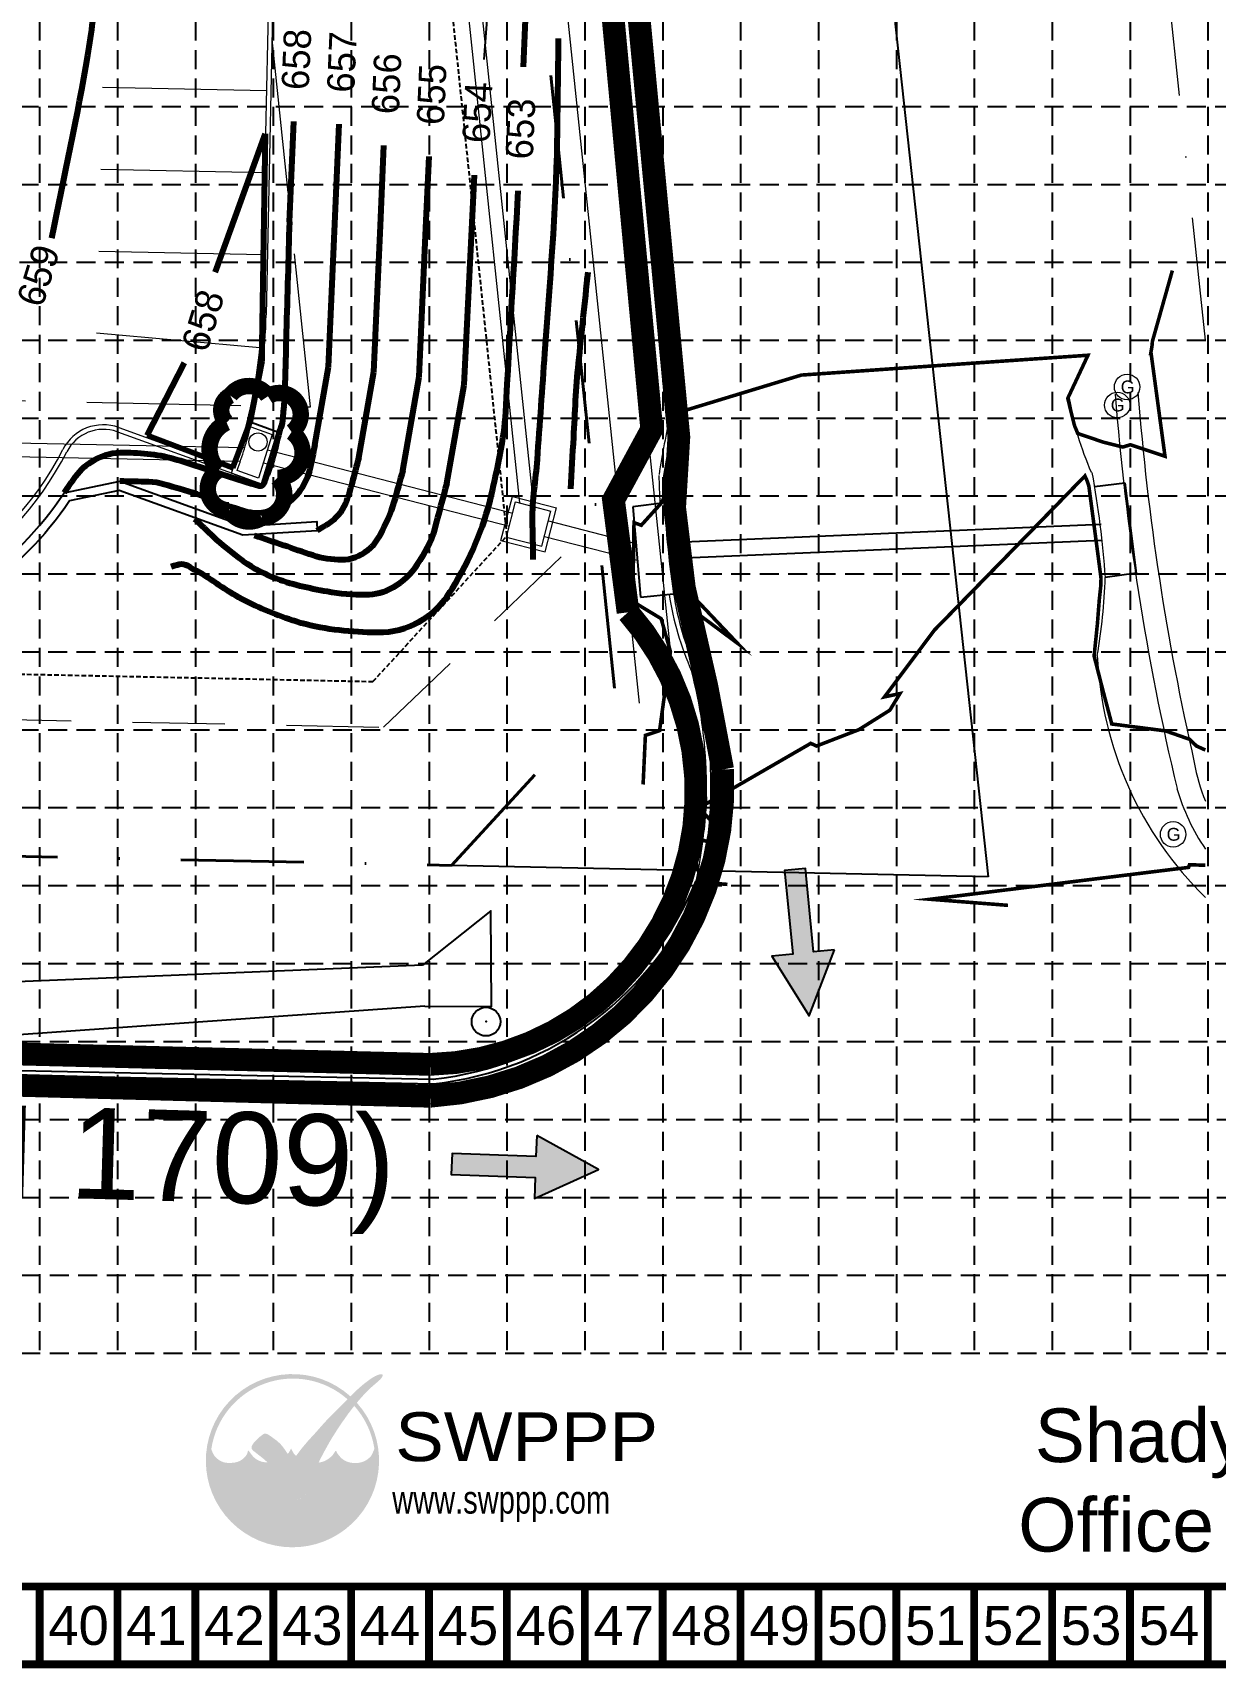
# Model space of a CAD drawing. Header units: inches. Extents: x 74800 to 81377, y 79369 to 83483.
# Drawn here: x 78900 to 80458, y 79369 to 81523 of the extents above; entities that cross this region are included whole.
import ezdxf
from ezdxf.enums import TextEntityAlignment as Align

# ---------------------------------------------------------------- set-up
doc = ezdxf.new("R2010")
doc.units = ezdxf.units.IN
doc.header["$MEASUREMENT"] = 0
for name, pattern in [('DASHED', [9, 6, -3]), ('DGN_STYLE_2', [202.669512, 121.601707, -81.067805]), ('DGN_STYLE_3', [283.737317, 202.669512, -81.067805]), ('DGN_STYLE_4', [324.473889, 162.13561, -81.067805, 0.20267, -81.067805]), ('HIDDEN', [0.375, 0.25, -0.125]), ('HIDDENX2', [9, 6, -3])]:
    doc.linetypes.add(name, pattern=pattern)
for name, color, linetype in [('021-043_BASETOPO_-_BLDGLIN', 3, 'Continuous'), ('021-043_BASETOPO_-_ESMT', 1, 'Continuous'), ('1 PROPOSED CONTOURS', 35, 'Continuous'), ('3', 1, 'Continuous'), ('8-LINES', 3, 'Continuous'), ('BASE', 7, 'Continuous'), ('CONTOURS', 4, 'Continuous'), ('GRID', 254, 'HIDDEN'), ('INLETS', 7, 'Continuous'), ('LEGEND', 7, 'Continuous'), ('LIMITS', 1, 'Continuous'), ('LOGO', 7, 'Continuous'), ('new', 250, 'Continuous'), ('PIPES', 7, 'Continuous'), ('PROP', 3, 'Continuous'), ('SILT FENCE', 200, 'Continuous'), ('SITE', 7, 'Continuous'), ('STORM', 7, 'Continuous'), ('Y', 4, 'Continuous')]:
    doc.layers.add(name, color=color, linetype=linetype)
doc.styles.add('LOGO1', font='ROCKEB.TTF', dxfattribs={"height": 25})
doc.styles.add('ROMANC', font='ARIAL.TTF', dxfattribs={"height": 2.4})
doc.styles.add('ROMANS', font='romans.shx')
doc.styles.get("Standard").update_dxf_attribs({"font": 'ARIAL.TTF'})

# ---------------------------------------------------------------- blocks, each defined once
blk = doc.blocks.new('SSMH')
at = {"color": 0, "linetype": 'ByBlock'}
blk.add_circle((0, 0), 0.07, dxfattribs=at)
blk.add_point((0, 0), dxfattribs=at)
blk = doc.blocks.new('ARROW')
blk.add_lwpolyline([(-67.01, -25.36), (-59.33, -25.42), (-59.57, -56.14), (-51.89, -56.2), (-51.65, -25.48), (-43.97, -25.54), (-55.3, -2.41), (-67.01, -25.36)], close=True)
at = {"color": 254}
for points in [[(-43.97, -25.54), (-67.01, -25.36), (-55.3, -2.41), (-67.01, -25.36)], [(-59.57, -56.14), (-51.89, -56.2), (-59.33, -25.42), (-51.65, -25.48)]]:
    blk.add_solid(points, dxfattribs=at)

msp = doc.modelspace()

# ---------------------------------------------------------------- hatches: boundary and pattern name
at = {"layer": 'LOGO'}
h = msp.add_hatch(color=170, dxfattribs=at)
h.paths.add_polyline_path([(79235.1, 79594.7), (79233.8, 79596), (79232.8, 79597.1), (79232, 79598.2), (79231.2, 79599.5), (79230.2, 79601.1), (79229.5, 79602.6), (79228.9, 79603.7), (79228.4, 79604.8), (79227.9, 79606), (79227.3, 79607.2), (79226.6, 79608.9), (79225.8, 79611), (79225.2, 79612.6), (79224.8, 79613.6), (79224.4, 79614.5), (79224.1, 79615.5), (79223.7, 79616.5), (79223.3, 79617.6), (79222.9, 79618.6), (79222.4, 79619.7), (79221.9, 79620.8), (79221.4, 79622), (79220.9, 79623.1), (79220.3, 79624.3), (79219.7, 79625.5), (79219.1, 79626.6), (79218.5, 79627.8), (79217.8, 79628.9), (79217.1, 79630.1), (79216.4, 79631.2), (79215.7, 79632.3), (79215, 79633.3), (79214.3, 79634.4), (79213.5, 79635.3), (79212.8, 79636.2), (79212.1, 79637.1), (79211.4, 79637.9), (79210.7, 79638.7), (79210, 79639.5), (79209.4, 79640.2), (79207.5, 79640.1), (79205.3, 79640.4), (79203.5, 79640.7), (79202.3, 79641), (79201, 79641.3), (79199.8, 79641.8), (79198.1, 79642.5), (79195.9, 79643.6), (79193.8, 79644.9), (79192, 79646.4), (79190.4, 79647.9), (79189.1, 79649.5), (79187.9, 79651), (79186.9, 79652.3), (79186.2, 79653.4), (79185.8, 79653.9), (79185.4, 79654.4), (79185.1, 79654.8), (79184.9, 79655.1), (79184.6, 79655.4), (79184.4, 79655.5), (79184.2, 79655.6), (79184.1, 79655.6), (79184, 79655.5), (79183.9, 79655.3), (79183.7, 79655.1), (79183.6, 79654.8), (79183.5, 79654.5), (79183.3, 79653.6), (79182.8, 79652.2), (79182.2, 79650.9), (79181.6, 79649.8), (79180.8, 79648.6), (79179.9, 79647.4), (79178.8, 79646.3), (79177.6, 79645.2), (79176.2, 79644.1), (79174.8, 79643.2), (79173.3, 79642.3), (79171.7, 79641.5), (79170, 79640.9), (79168.3, 79640.4), (79166.4, 79640), (79164.3, 79639.7), (79162.1, 79639.5), (79159.8, 79639.4), (79157.5, 79639.5), (79155.4, 79639.6), (79153.4, 79639.9), (79151.5, 79640.4), (79149.7, 79641.1), (79147.9, 79641.9), (79146.1, 79642.9), (79144.3, 79644.2), (79142.6, 79645.6), (79141.3, 79646.8), (79140.5, 79647.7), (79139.7, 79648.6), (79139, 79649.7), (79138.2, 79650.9), (79137.5, 79652.3), (79136.8, 79653.8), (79136.1, 79655.6), (79135.4, 79657.7, -0.595729), (79314.8, 79723.3), (79316.2, 79724.8), (79317.3, 79726), (79318.6, 79727.2, 37.93689), (79327.1, 79718.7), (79326.6, 79718.2), (79325.6, 79717), (79324.6, 79715.7), (79323.7, 79714.5, -0.146449), (79350.2, 79658.2), (79349.8, 79657.1), (79349.4, 79656), (79349, 79655.1), (79348.6, 79654.2), (79348.1, 79652.8), (79347.5, 79651.4), (79346.8, 79650.2), (79346.1, 79649), (79345.2, 79647.9), (79344.3, 79646.9), (79343.2, 79645.9), (79342.1, 79645), (79341, 79644.1), (79339.7, 79643.2), (79338.4, 79642.5), (79337.1, 79641.8), (79335.7, 79641.2), (79334.2, 79640.7), (79332.7, 79640.3), (79331.2, 79639.9), (79329.6, 79639.6), (79328, 79639.4), (79326.3, 79639.3), (79324.7, 79639.3), (79323, 79639.3), (79321.3, 79639.5), (79319.5, 79639.7), (79317.6, 79640.1), (79315.7, 79640.6), (79314, 79641.2), (79312.3, 79641.9), (79310.6, 79642.8), (79309.1, 79643.9), (79307.6, 79645), (79306.1, 79646.4), (79304.8, 79647.8), (79303.5, 79649.3), (79302.4, 79650.7), (79301.5, 79652), (79301, 79653.1), (79300.6, 79653.6), (79300.4, 79654.1), (79300.1, 79654.5), (79299.9, 79654.9), (79299.7, 79655.1), (79299.5, 79655.2), (79299.3, 79655.3), (79299.1, 79655.2), (79298.9, 79655.1), (79298.7, 79654.9), (79298.5, 79654.7), (79298.3, 79654.4), (79298.1, 79654), (79297.9, 79653.7), (79297.4, 79652.8), (79296.6, 79651.6), (79295.6, 79650.2), (79294.5, 79649), (79293.5, 79648), (79292.5, 79647), (79291.3, 79646.1), (79290, 79645.1), (79288.6, 79644.2), (79287, 79643.2), (79285.3, 79642.3), (79283.3, 79641.4), (79281.5, 79640.9), (79280.1, 79640.5), (79278.5, 79640.1), (79276.8, 79639.9), (79276.4, 79638.9), (79276, 79637.8), (79275.5, 79636.5), (79274.9, 79635.1), (79274.3, 79633.5), (79273.7, 79631.9), (79273, 79630.1), (79272.3, 79628.3), (79271.6, 79626.4), (79270.9, 79624.5), (79270.2, 79622.6), (79269.5, 79620.6), (79268.8, 79618.7), (79268.1, 79616.9), (79267.4, 79615.1), (79266.8, 79613.4), (79266.2, 79611.7), (79265.7, 79610.2), (79265.1, 79608.8), (79264.7, 79607.5), (79264.2, 79606.4), (79263.6, 79604.7), (79262.8, 79602.9), (79262, 79601.3), (79261, 79599.8), (79260.1, 79598.5), (79259.1, 79597.3), (79258, 79596.2), (79256.9, 79595.2), (79255.9, 79594.3), (79254.8, 79593.5), (79253.6, 79592.7), (79252.4, 79592.1), (79251.2, 79591.6), (79249.7, 79591), (79248, 79590.5), (79246.4, 79590.3), (79244.9, 79590.3), (79243.5, 79590.5), (79242.1, 79590.9), (79240.5, 79591.5), (79239, 79592), (79237.6, 79592.7), (79236.3, 79593.6)])
h.paths.add_polyline_path([(79243.9, 79652.1), (79241.8, 79655.9), (79240.5, 79658.6), (79239.7, 79656.7), (79237.6, 79653.2), (79235.9, 79651.3), (79236.1, 79651), (79236.5, 79650.4), (79236.8, 79649.9), (79237.1, 79649.5), (79237.3, 79649), (79237.6, 79648.7), (79237.9, 79648.3), (79238.1, 79648), (79238.3, 79647.8), (79238.6, 79647.6), (79238.8, 79647.4), (79239, 79647.2), (79239.3, 79647.1), (79239.5, 79646.9), (79239.7, 79646.8), (79240, 79646.7), (79240.2, 79646.6), (79240.4, 79646.5), (79240.7, 79646.4), (79240.9, 79646.4), (79241.2, 79646.3), (79241.4, 79646.3), (79241.7, 79646.2), (79241.9, 79646.2), (79242.1, 79646.2), (79242.4, 79646.2), (79242.6, 79646.2), (79242.8, 79646.2), (79243.1, 79646.2), (79243.3, 79646.2), (79243.5, 79646.3), (79243.7, 79646.3), (79243.9, 79646.4), (79244.1, 79646.5), (79244.3, 79646.6), (79244.5, 79646.7), (79244.7, 79646.8), (79244.9, 79646.9), (79245.1, 79647), (79245.4, 79647.2), (79245.6, 79647.3), (79245.8, 79647.5), (79246, 79647.7), (79246.3, 79647.9), (79246.5, 79648.1), (79246.7, 79648.3), (79246.9, 79648.6), (79247.1, 79648.8), (79245.5, 79650.1)], flags=17)
msp.add_hatch(color=240, dxfattribs=at).paths.add_polyline_path([(79338.3, 79745), (79340.6, 79746.7), (79342.6, 79748.2), (79344.2, 79749.4), (79345.6, 79750.4), (79346.8, 79751.2), (79347.8, 79751.8), (79348.6, 79752.3), (79349.4, 79752.7), (79350, 79753.1), (79350.6, 79753.4), (79351.1, 79753.7), (79351.6, 79753.9), (79352, 79754.1), (79352.5, 79754.3), (79352.9, 79754.5), (79353.2, 79754.6), (79353.6, 79754.8), (79354, 79754.9), (79354.4, 79755.1), (79354.7, 79755.2), (79355.1, 79755.4), (79355.4, 79755.5), (79355.8, 79755.6), (79356.1, 79755.7), (79356.4, 79755.8), (79356.7, 79755.9), (79356.9, 79756), (79357.2, 79756), (79357.4, 79756.1), (79357.7, 79756.2), (79357.9, 79756.2), (79358.1, 79756.2), (79358.3, 79756.2), (79358.5, 79756.3), (79358.7, 79756.3), (79358.9, 79756.3), (79359.1, 79756.3), (79359.3, 79756.3), (79359.5, 79756.3), (79359.6, 79756.2), (79359.8, 79756.2), (79359.9, 79756.2), (79360.1, 79756.2), (79360.2, 79756.1), (79360.3, 79756.1), (79360.4, 79756), (79360.5, 79756), (79360.6, 79755.9), (79360.7, 79755.8), (79360.8, 79755.8), (79360.8, 79755.7), (79360.9, 79755.6), (79360.9, 79755.5), (79361, 79755.4), (79361, 79755.3), (79361, 79755.2), (79361, 79755), (79361.1, 79754.9), (79361.1, 79754.7), (79361.1, 79754.6), (79361.1, 79754.4), (79361, 79754.3), (79361, 79754.1), (79361, 79753.9), (79360.9, 79753.8), (79360.9, 79753.6), (79360.8, 79753.4), (79360.7, 79753.3), (79360.6, 79753.1), (79360.5, 79752.9), (79360.4, 79752.7), (79360.2, 79752.4), (79360.1, 79752.2), (79359.9, 79751.9), (79359.7, 79751.7), (79359.5, 79751.4), (79359.3, 79751.1), (79359, 79750.7), (79358.8, 79750.4), (79358.5, 79750.1), (79358.2, 79749.7), (79357.8, 79749.3), (79357.4, 79748.9), (79357, 79748.5), (79356.4, 79748), (79355.8, 79747.5), (79355.1, 79746.8), (79354.3, 79746.1), (79353.4, 79745.3), (79352.3, 79744.4), (79351.2, 79743.5), (79350.1, 79742.5), (79348.9, 79741.4), (79347.6, 79740.3), (79346.4, 79739.3), (79345.3, 79738.2), (79344.1, 79737.2), (79343, 79736.1), (79341.9, 79735.1), (79340.9, 79734.1), (79339.9, 79733), (79338.9, 79732), (79337.9, 79730.9), (79336.8, 79729.9), (79335.8, 79728.7), (79334.8, 79727.6), (79333.7, 79726.5), (79332.7, 79725.3), (79331.7, 79724.1), (79330.6, 79722.9), (79329.6, 79721.7), (79328.6, 79720.5), (79327.6, 79719.3), (79326.6, 79718.2), (79325.6, 79717), (79324.6, 79715.7), (79323.6, 79714.5), (79322.6, 79713.2), (79321.5, 79711.8), (79320.4, 79710.3), (79319.2, 79708.8), (79318, 79707.2), (79316.8, 79705.5), (79315.5, 79703.9), (79314.3, 79702.1), (79313, 79700.4), (79311.8, 79698.7), (79310.6, 79696.9), (79309.4, 79695.3), (79308.2, 79693.6), (79307.1, 79691.9), (79305.9, 79690.3), (79304.8, 79688.6), (79303.7, 79686.9), (79302.5, 79685.2), (79301.4, 79683.4), (79300.2, 79681.7), (79299.1, 79679.8), (79297.9, 79678), (79296.8, 79676.1), (79295.6, 79674.3), (79294.5, 79672.5), (79293.4, 79670.7), (79292.4, 79669), (79291.4, 79667.4), (79290.5, 79665.8), (79289.6, 79664.2), (79288.8, 79662.7), (79288, 79661.2), (79287.1, 79659.7), (79286.3, 79658.2), (79285.5, 79656.7), (79284.6, 79655.2), (79283.8, 79653.6), (79283, 79652), (79282.1, 79650.5), (79281.4, 79649), (79280.6, 79647.6), (79279.9, 79646.4), (79279.3, 79645.2), (79278.8, 79644.2), (79278.4, 79643.3), (79277.9, 79642.4), (79277.6, 79641.6), (79277.2, 79640.7), (79276.8, 79639.9), (79276.4, 79638.9), (79276, 79637.8), (79275.5, 79636.5), (79274.9, 79635.1), (79274.3, 79633.5), (79273.7, 79631.9), (79273, 79630.1), (79272.3, 79628.3), (79271.6, 79626.4), (79270.9, 79624.5), (79270.2, 79622.6), (79269.5, 79620.6), (79268.8, 79618.7), (79268.1, 79616.9), (79267.4, 79615.1), (79266.8, 79613.4), (79266.2, 79611.7), (79265.7, 79610.2), (79265.1, 79608.8), (79264.7, 79607.5), (79264.2, 79606.4), (79263.8, 79605.3), (79263.4, 79604.3), (79263, 79603.4), (79262.6, 79602.5), (79262.2, 79601.7), (79261.7, 79600.9), (79261.3, 79600.2), (79260.8, 79599.5), (79260.3, 79598.8), (79259.8, 79598.2), (79259.3, 79597.6), (79258.8, 79597), (79258.3, 79596.5), (79257.7, 79596), (79257.2, 79595.5), (79256.7, 79595), (79256.1, 79594.5), (79255.6, 79594.1), (79255, 79593.7), (79254.5, 79593.3), (79253.9, 79592.9), (79253.3, 79592.6), (79252.7, 79592.3), (79252.1, 79592), (79251.5, 79591.7), (79250.9, 79591.5), (79250.3, 79591.2), (79249.7, 79591), (79249.1, 79590.9), (79248.6, 79590.7), (79248, 79590.6), (79247.5, 79590.5), (79247, 79590.4), (79246.4, 79590.3), (79245.9, 79590.3), (79245.4, 79590.3), (79244.9, 79590.3), (79244.4, 79590.4), (79244, 79590.4), (79243.5, 79590.5), (79243, 79590.7), (79242.5, 79590.8), (79242, 79590.9), (79241.5, 79591.1), (79241.1, 79591.3), (79240.6, 79591.4), (79240.1, 79591.6), (79239.6, 79591.8), (79239.1, 79592), (79238.6, 79592.2), (79238.1, 79592.5), (79237.7, 79592.7), (79237.2, 79593), (79236.7, 79593.3), (79236.3, 79593.6), (79235.9, 79594), (79235.4, 79594.3), (79235, 79594.7), (79234.6, 79595.1), (79234.2, 79595.5), (79233.8, 79596), (79233.4, 79596.4), (79233.1, 79596.9), (79232.7, 79597.3), (79232.3, 79597.9), (79231.8, 79598.5), (79231.4, 79599.1), (79231, 79599.9), (79230.5, 79600.7), (79230, 79601.6), (79229.5, 79602.6), (79228.9, 79603.7), (79228.4, 79604.8), (79227.9, 79606), (79227.3, 79607.2), (79226.8, 79608.3), (79226.4, 79609.4), (79225.9, 79610.5), (79225.5, 79611.6), (79225.2, 79612.6), (79224.8, 79613.6), (79224.4, 79614.5), (79224.1, 79615.5), (79223.7, 79616.5), (79223.3, 79617.6), (79222.9, 79618.6), (79222.4, 79619.7), (79221.9, 79620.8), (79221.4, 79622), (79220.9, 79623.1), (79220.3, 79624.3), (79219.7, 79625.5), (79219.1, 79626.6), (79218.5, 79627.8), (79217.8, 79628.9), (79217.1, 79630.1), (79216.4, 79631.2), (79215.7, 79632.3), (79215, 79633.3), (79214.3, 79634.4), (79213.5, 79635.3), (79212.8, 79636.2), (79212.1, 79637.1), (79211.4, 79637.9), (79210.7, 79638.7), (79210, 79639.5), (79209.3, 79640.3), (79208.5, 79641), (79207.7, 79641.8), (79206.8, 79642.5), (79206, 79643.3), (79205.1, 79644.1), (79204.1, 79644.9), (79203.2, 79645.6), (79202.2, 79646.4), (79201.2, 79647.2), (79200.3, 79648), (79199.3, 79648.7), (79198.4, 79649.5), (79197.4, 79650.2), (79196.5, 79650.9), (79195.7, 79651.6), (79194.9, 79652.2), (79194.1, 79652.8), (79193.4, 79653.4), (79192.8, 79653.8), (79192.2, 79654.3), (79191.7, 79654.7), (79191.3, 79655), (79190.9, 79655.3), (79190.6, 79655.6), (79190.3, 79655.9), (79190, 79656.2), (79189.7, 79656.5), (79189.5, 79656.7), (79189.3, 79657), (79189.1, 79657.3), (79189, 79657.5), (79188.8, 79657.8), (79188.7, 79658.1), (79188.6, 79658.4), (79188.5, 79658.6), (79188.5, 79658.9), (79188.4, 79659.3), (79188.4, 79659.6), (79188.4, 79659.9), (79188.4, 79660.2), (79188.5, 79660.5), (79188.5, 79660.8), (79188.6, 79661.1), (79188.6, 79661.4), (79188.7, 79661.7), (79188.9, 79662.1), (79189, 79662.4), (79189.2, 79662.7), (79189.4, 79663.1), (79189.6, 79663.5), (79189.9, 79663.9), (79190.2, 79664.3), (79190.5, 79664.8), (79190.9, 79665.3), (79191.3, 79665.8), (79191.7, 79666.3), (79192.2, 79666.9), (79192.7, 79667.5), (79193.3, 79668.1), (79193.8, 79668.7), (79194.4, 79669.3), (79195, 79669.9), (79195.6, 79670.5), (79196.3, 79671.2), (79196.9, 79671.8), (79197.6, 79672.4), (79198.2, 79672.9), (79198.9, 79673.5), (79199.5, 79674), (79200.1, 79674.5), (79200.7, 79675), (79201.3, 79675.4), (79201.8, 79675.8), (79202.3, 79676.2), (79202.8, 79676.5), (79203.2, 79676.8), (79203.6, 79677), (79203.9, 79677.2), (79204.2, 79677.4), (79204.5, 79677.5), (79204.8, 79677.7), (79205.1, 79677.8), (79205.3, 79677.9), (79205.6, 79677.9), (79205.9, 79678), (79206.1, 79678), (79206.4, 79678.1), (79206.7, 79678.1), (79206.9, 79678), (79207.2, 79678), (79207.4, 79678), (79207.7, 79677.9), (79208, 79677.8), (79208.2, 79677.7), (79208.5, 79677.6), (79208.7, 79677.5), (79209, 79677.4), (79209.3, 79677.2), (79209.6, 79677.1), (79209.9, 79676.9), (79210.2, 79676.8), (79210.6, 79676.6), (79211, 79676.3), (79211.4, 79676.1), (79211.9, 79675.8), (79212.4, 79675.4), (79213, 79675), (79213.6, 79674.6), (79214.3, 79674.1), (79215, 79673.6), (79215.8, 79673.1), (79216.5, 79672.5), (79217.3, 79671.9), (79218.1, 79671.3), (79218.9, 79670.7), (79219.7, 79670.1), (79220.6, 79669.5), (79221.4, 79668.9), (79222.2, 79668.2), (79223, 79667.6), (79223.7, 79666.9), (79224.5, 79666.2), (79225.2, 79665.5), (79225.9, 79664.8), (79226.6, 79664.1), (79227.3, 79663.4), (79228, 79662.6), (79228.6, 79661.8), (79229.3, 79661), (79229.9, 79660.2), (79230.5, 79659.4), (79231.1, 79658.6), (79231.8, 79657.7), (79232.3, 79656.9), (79232.9, 79656), (79233.5, 79655.2), (79234, 79654.4), (79234.5, 79653.7), (79234.9, 79652.9), (79235.4, 79652.2), (79235.8, 79651.6), (79236.1, 79651), (79236.5, 79650.4), (79236.8, 79649.9), (79237.1, 79649.5), (79237.3, 79649), (79237.6, 79648.7), (79237.9, 79648.3), (79238.1, 79648), (79238.3, 79647.8), (79238.6, 79647.6), (79238.8, 79647.4), (79239, 79647.2), (79239.3, 79647.1), (79239.5, 79646.9), (79239.7, 79646.8), (79240, 79646.7), (79240.2, 79646.6), (79240.4, 79646.5), (79240.7, 79646.4), (79240.9, 79646.4), (79241.2, 79646.3), (79241.4, 79646.3), (79241.7, 79646.2), (79241.9, 79646.2), (79242.1, 79646.2), (79242.4, 79646.2), (79242.6, 79646.2), (79242.8, 79646.2), (79243.1, 79646.2), (79243.3, 79646.2), (79243.5, 79646.3), (79243.7, 79646.3), (79243.9, 79646.4), (79244.1, 79646.5), (79244.3, 79646.6), (79244.5, 79646.7), (79244.7, 79646.8), (79244.9, 79646.9), (79245.1, 79647), (79245.4, 79647.2), (79245.6, 79647.3), (79245.8, 79647.5), (79246, 79647.7), (79246.3, 79647.9), (79246.5, 79648.1), (79246.7, 79648.3), (79246.9, 79648.6), (79247.2, 79648.9), (79247.4, 79649.2), (79247.7, 79649.5), (79248, 79649.8), (79248.2, 79650.2), (79248.5, 79650.6), (79248.9, 79651), (79249.2, 79651.5), (79249.6, 79652), (79249.9, 79652.6), (79250.3, 79653.1), (79250.8, 79653.7), (79251.2, 79654.3), (79251.7, 79655), (79252.3, 79655.7), (79252.8, 79656.4), (79253.4, 79657.1), (79254, 79657.9), (79254.7, 79658.7), (79255.3, 79659.5), (79256, 79660.4), (79256.8, 79661.2), (79257.5, 79662.2), (79258.3, 79663.1), (79259.2, 79664.1), (79260, 79665.1), (79260.9, 79666.2), (79261.8, 79667.3), (79262.8, 79668.4), (79263.8, 79669.6), (79264.9, 79670.7), (79266, 79671.9), (79267.1, 79673.2), (79268.2, 79674.4), (79269.3, 79675.6), (79270.5, 79676.8), (79271.6, 79678), (79272.6, 79679.2), (79273.7, 79680.3), (79274.7, 79681.5), (79275.6, 79682.5), (79276.6, 79683.6), (79277.5, 79684.7), (79278.5, 79685.8), (79279.4, 79686.9), (79280.4, 79687.9), (79281.4, 79689), (79282.4, 79690.2), (79283.4, 79691.3), (79284.5, 79692.5), (79285.6, 79693.7), (79286.7, 79694.9), (79287.9, 79696.1), (79289.1, 79697.4), (79290.4, 79698.7), (79291.6, 79700), (79292.9, 79701.3), (79294.3, 79702.6), (79295.6, 79704), (79296.9, 79705.3), (79298.2, 79706.5), (79299.4, 79707.8), (79300.6, 79709), (79301.8, 79710.2), (79303, 79711.3), (79304.1, 79712.4), (79305.2, 79713.5), (79306.3, 79714.6), (79307.4, 79715.7), (79308.4, 79716.8), (79309.5, 79717.9), (79310.6, 79719), (79311.7, 79720.2), (79312.8, 79721.3), (79313.9, 79722.5), (79315, 79723.6), (79316.2, 79724.8), (79317.3, 79726), (79318.5, 79727.1), (79319.7, 79728.3), (79320.9, 79729.5), (79322.1, 79730.7), (79323.3, 79731.8), (79324.5, 79733), (79325.7, 79734.1), (79326.9, 79735.2), (79328.1, 79736.3), (79329.3, 79737.4), (79330.5, 79738.5), (79331.8, 79739.6), (79333.2, 79740.8), (79334.7, 79742.1), (79336.4, 79743.5)])

# ---------------------------------------------------------------- linework, layer by layer
at = {"layer": '021-043_BASETOPO_-_BLDGLIN', "color": 7, "linetype": 'DGN_STYLE_3', "lineweight": 0}
for p, q in [((79266, 81030.5), (79021.2, 83376.3)), ((75851.2, 81102.6), (79266, 81030.5))]:
    msp.add_line(p, q, dxfattribs=at)
at = {"layer": '021-043_BASETOPO_-_ESMT', "color": 7, "linetype": 'DGN_STYLE_2', "lineweight": 13}
for p, q in [((79362.2, 80608.4), (79643.8, 80878.4)), ((76802.8, 80662.4), (79362.2, 80608.4))]:
    msp.add_line(p, q, dxfattribs=at)
at = {"layer": '1 PROPOSED CONTOURS', "color": 35, "linetype": 'Continuous', "lineweight": 80}
for p, q in [((79546.5, 81478.4), (79565.3, 81904.7)), ((79238.2, 81274.4), (79244.1, 81406.2)), ((79298.2, 81271.8), (79304, 81402.7)), ((79140.6, 81207.8), (79206.4, 81390.2)), ((79206.4, 81390.2), (79202.1, 81111.7)), ((79358.1, 81269.1), (79362.8, 81375)), ((79418.1, 81266.5), (79422.2, 81360.1)), ((79468.5, 81059.7), (79482.1, 81335.9)), ((79289.9, 81083.3), (79298.2, 81271.8)), ((79349.6, 81076.7), (79358.1, 81269.1)), ((79409.4, 81070.2), (79418.1, 81266.5)), ((79202.1, 81111.7), (79201.8, 81091.3)), ((79051.1, 80992.8), (79099.9, 81088.3)), ((79201.8, 81091.3), (79186.3, 81010.4)), ((79271.8, 80980.7), (79289.9, 81083.3)), ((79329.7, 80963.8), (79349.6, 81076.7)), ((79387.7, 80946.9), (79409.4, 81070.2)), ((79445.6, 80930.1), (79468.5, 81059.7)), ((79186.3, 81010.4), (79163.2, 80950.4)), ((79163.2, 80950.4), (79051.1, 80992.8))]:
    msp.add_line(p, q, dxfattribs=at)
at = {"layer": '1 PROPOSED CONTOURS', "color": 35, "linetype": 'Continuous', "flags": 128}
msp.add_lwpolyline([(79494.9, 81488.2), (79524.4, 81880.1), (79519.6, 82098.9)], dxfattribs=at)
at = {"layer": '1 PROPOSED CONTOURS', "color": 35, "linetype": 'Continuous', "lineweight": 80}
for points, knots in [([(78925.2, 81252.7), (78941.1, 81333.1), (78959.2, 81413), (78972.8, 81493.7), (78977.8, 81523.5), (78981.1, 81553.6), (78985.2, 81583.6)], [0, 0, 0, 0, 0.730389, 0.730389, 0.730389, 1, 1, 1, 1]), ([(79559.5, 80829.5), (79559.2, 80846.6), (79558.9, 80863.8), (79558.6, 80880.9), (79558.1, 80907.8), (79563, 80934.5), (79564.9, 80961.3), (79568.3, 81008), (79571.6, 81054.6), (79574.8, 81101.3), (79581.3, 81194.2), (79589.9, 81287.1), (79591.1, 81380.3), (79591.7, 81425.4), (79592.3, 81470.6), (79592.9, 81515.7)], [0, 0, 0, 0, 0.074892, 0.074892, 0.074892, 0.192172, 0.192172, 0.192172, 0.396307, 0.396307, 0.396307, 0.802928, 0.802928, 0.802928, 1, 1, 1, 1]), ([(79539.3, 81315.1), (79533.8, 81218.1), (79528.3, 81121.1), (79522.8, 81024.1), (79520.7, 80986.6), (79512, 80950), (79503.6, 80913.2), (79493.6, 80869.6), (79476.1, 80830.2), (79452.1, 80790.5), (79440.1, 80770.5), (79425.5, 80755.2), (79403.7, 80744.3), (79385.1, 80735), (79366.4, 80732.5), (79347.6, 80733.2), (79314.3, 80734.3), (79280.6, 80737.3), (79247.4, 80747.6), (79222, 80755.6), (79198.8, 80765.1), (79175.7, 80777.1), (79154.7, 80788.1), (79137.2, 80802.8), (79115.7, 80814.4), (79108.4, 80818.4), (79100.9, 80824.9), (79093.1, 80822.9), (79089.6, 80821.9), (79086.1, 80821), (79082.6, 80820)], [0, 0, 0, 0, 0.308249, 0.308249, 0.308249, 0.427262, 0.427262, 0.427262, 0.567973, 0.567973, 0.567973, 0.6387, 0.6387, 0.6387, 0.699262, 0.699262, 0.699262, 0.806238, 0.806238, 0.806238, 0.888271, 0.888271, 0.888271, 0.962968, 0.962968, 0.962968, 0.988433, 0.988433, 0.988433, 1, 1, 1, 1]), ([(79238.2, 81274.4), (79236.9, 81225.9), (79235.5, 81177.4), (79234.1, 81128.8), (79232.9, 81088.9), (79233.2, 81049), (79228.6, 81009.2), (79228.1, 81005.1), (79226, 81001.3), (79224.9, 80997.3), (79222, 80986.6), (79219.6, 80975.8), (79216.6, 80965.1), (79213.6, 80954.5), (79209.7, 80944.2), (79206, 80933.8), (79205.3, 80931.7), (79205.1, 80929.8), (79203.3, 80927.8), (79201.9, 80926.4), (79200.2, 80925.5), (79198.7, 80926), (79184, 80930.2), (79169.4, 80934.8), (79154.8, 80939.5), (79133.3, 80946.4), (79112.2, 80953.7), (79090.7, 80960.5), (79068, 80967.7), (79043.6, 80969.6), (79020.2, 80970.1), (79006.8, 80970.4), (78993.5, 80967.5), (78980.6, 80960), (78970.6, 80954.2), (78962.9, 80947.5), (78956.7, 80938.9), (78951.6, 80931.7), (78946.5, 80924.5), (78941.4, 80917.4)], [0, 0, 0, 0, 0.227819, 0.227819, 0.227819, 0.415052, 0.415052, 0.415052, 0.434621, 0.434621, 0.434621, 0.486615, 0.486615, 0.486615, 0.538254, 0.538254, 0.538254, 0.548554, 0.548554, 0.548554, 0.556301, 0.556301, 0.556301, 0.628106, 0.628106, 0.628106, 0.7336, 0.7336, 0.7336, 0.844863, 0.844863, 0.844863, 0.908721, 0.908721, 0.908721, 0.958663, 0.958663, 0.958663, 1, 1, 1, 1]), ([(79609, 80922.5), (79610.3, 80945.1), (79611.5, 80967.6), (79612.8, 80990.2), (79614.6, 81022.7), (79615.7, 81055.3), (79619.1, 81087.7), (79623.3, 81127.7), (79627.5, 81167.8), (79631.7, 81207.8)], [0, 0, 0, 0, 0.236819, 0.236819, 0.236819, 0.578181, 0.578181, 0.578181, 1, 1, 1, 1]), ([(79271.8, 80980.7), (79269.6, 80970.1), (79267.5, 80959.5), (79265.3, 80948.9), (79263.8, 80941.5), (79260.7, 80934.7), (79257, 80927.9), (79251.6, 80917.7), (79244.4, 80909.8), (79234.9, 80902.5), (79228.7, 80897.7), (79222.2, 80894.8), (79215, 80893.1), (79204.5, 80890.5), (79193.2, 80889.3), (79183, 80892), (79152.9, 80899.8), (79124.3, 80914.3), (79094, 80922.4), (79080.3, 80926), (79066.7, 80931.5), (79052.6, 80931.8), (79040.1, 80932), (79027.6, 80932.3), (79015.1, 80932.6)], [0, 0, 0, 0, 0.102414, 0.102414, 0.102414, 0.173691, 0.173691, 0.173691, 0.280047, 0.280047, 0.280047, 0.349507, 0.349507, 0.349507, 0.45076, 0.45076, 0.45076, 0.747595, 0.747595, 0.747595, 0.881767, 0.881767, 0.881767, 1, 1, 1, 1]), ([(79329.7, 80963.8), (79326.8, 80952.8), (79323.8, 80941.7), (79320.9, 80930.6), (79318.4, 80921.4), (79315.6, 80912.4), (79312, 80903.4), (79307.5, 80892.3), (79299.2, 80882.4), (79289.2, 80876.1), (79284.4, 80873.2), (79279.7, 80870.3), (79274.9, 80867.3)], [0, 0, 0, 0, 0.297768, 0.297768, 0.297768, 0.54651, 0.54651, 0.54651, 0.854822, 0.854822, 0.854822, 1, 1, 1, 1]), ([(79387.7, 80946.9), (79383.8, 80933), (79379.8, 80919), (79375.9, 80905.1), (79371.7, 80889.9), (79364.7, 80875.9), (79357.6, 80861.7), (79353.7, 80853.9), (79349, 80847.5), (79341.4, 80841.6), (79330.8, 80833.4), (79319.4, 80828.7), (79307.5, 80828.9), (79294.8, 80829), (79281.4, 80830.8), (79269.1, 80835), (79243.5, 80843.7), (79218, 80852.4), (79192.4, 80861.1)], [0, 0, 0, 0, 0.159584, 0.159584, 0.159584, 0.332443, 0.332443, 0.332443, 0.426793, 0.426793, 0.426793, 0.55985, 0.55985, 0.55985, 0.702456, 0.702456, 0.702456, 1, 1, 1, 1]), ([(79445.6, 80930.1), (79440.2, 80909.7), (79434.8, 80889.3), (79429.3, 80868.9), (79424.9, 80852.3), (79416.3, 80837.6), (79406.5, 80822.7), (79398.3, 80810.1), (79388.5, 80800.4), (79374.8, 80792.7), (79363.1, 80786), (79351.1, 80782.8), (79338.7, 80782.7), (79321.9, 80782.5), (79304.8, 80784), (79288, 80787.1), (79264, 80791.6), (79240.4, 80796.2), (79217.4, 80805.5), (79200.9, 80812.1), (79186, 80820.6), (79172.1, 80831.3), (79160.6, 80840.1), (79149.4, 80848.9), (79138.9, 80858.8), (79130.5, 80866.8), (79122, 80874.8), (79113.6, 80882.8)], [0, 0, 0, 0, 0.140693, 0.140693, 0.140693, 0.255151, 0.255151, 0.255151, 0.352229, 0.352229, 0.352229, 0.435619, 0.435619, 0.435619, 0.548564, 0.548564, 0.548564, 0.7108, 0.7108, 0.7108, 0.826793, 0.826793, 0.826793, 0.922446, 0.922446, 0.922446, 1, 1, 1, 1])]:
    msp.add_open_spline(points, degree=3, knots=knots, dxfattribs=at)
at = {"layer": '8-LINES', "color": 7, "linetype": 'HIDDENX2'}
for p, q in [((79525, 80860.7), (79317, 82853.9)), ((79348.3, 80668.7), (79525, 80860.7)), ((75851.2, 80742.5), (79348.3, 80668.7))]:
    msp.add_line(p, q, dxfattribs=at)
at = {"layer": 'BASE', "const_width": 10.3}
for points in [[(74805.2, 79374.1), (81371.6, 79374.1), (81371.6, 83478.1), (74805.2, 83478.1)], [(74907.8, 79476.7), (81269, 79476.7), (81269, 83375.5), (74907.8, 83375.5)]]:
    msp.add_lwpolyline(points, close=True, dxfattribs=at)
for points in [[(78909.2, 79374.1), (78909.2, 79476.7)], [(79011.8, 79374.1), (79011.8, 79476.7)], [(79114.4, 79374.1), (79114.4, 79476.7)], [(79217, 79374.1), (79217, 79476.7)], [(79319.6, 79374.1), (79319.6, 79476.7)], [(79422.2, 79374.1), (79422.2, 79476.7)], [(79524.8, 79374.1), (79524.8, 79476.7)], [(79627.4, 79374.1), (79627.4, 79476.7)], [(79730, 79374.1), (79730, 79476.7)], [(79832.6, 79374.1), (79832.6, 79476.7)], [(79935.2, 79374.1), (79935.2, 79476.7)], [(80037.8, 79374.1), (80037.8, 79476.7)], [(80140.4, 79374.1), (80140.4, 79476.7)], [(80243, 79374.1), (80243, 79476.7)], [(80345.6, 79374.1), (80345.6, 79476.7)], [(80448.2, 79374.1), (80448.2, 79476.7)]]:
    msp.add_lwpolyline(points, dxfattribs=at)
at = {"layer": 'CONTOURS', "color": 35, "linetype": 'Continuous', "const_width": 4.72, "flags": 128}
for points in [[(80401.4, 81210.1), (80375.1, 81116.8), (80374.6, 81110.9), (80372.9, 81100.8), (80373.4, 81100.8), (80391.7, 80965.4), (80346.1, 80980.6), (80336.2, 80977.6), (80310.5, 80984), (80276.7, 80995.5), (80273.9, 81002.5), (80272.8, 81004.9), (80271.9, 81008.1), (80267.5, 81025.8)], [(80401.4, 81210.1), (80375.1, 81116.8), (80374.6, 81110.9), (80372.9, 81100.8), (80373.4, 81100.8), (80391.7, 80965.4), (80346.1, 80980.6), (80336.2, 80977.6), (80310.5, 80984), (80276.7, 80995.5), (80273.9, 81002.5), (80272.8, 81004.9), (80271.9, 81008.1), (80267.5, 81025.8)], [(80401.4, 81210.1), (80375.1, 81116.8), (80374.6, 81110.9), (80372.9, 81100.8), (80373.4, 81100.8), (80391.7, 80965.4), (80346.1, 80980.6), (80336.2, 80977.6), (80310.5, 80984), (80276.7, 80995.5), (80273.9, 81002.5), (80272.8, 81004.9), (80271.9, 81008.1), (80267.5, 81025.8)], [(80267.5, 81025.8), (80263.6, 81041.7), (80290.2, 81098.5), (80101.5, 81085.5), (79912.8, 81072.4), (79888.6, 81065.1), (79741.6, 81020.4), (79742.6, 81004.4), (79742.4, 80989.1), (79740.2, 80976.4), (79732.9, 80937.4), (79732.6, 80936.4), (79731.2, 80910.1), (79728.4, 80904), (79701.8, 80874.6), (79692.2, 80877.9), (79690.6, 80774.1), (79728, 80751.5), (79740.2, 80708.1), (79725.9, 80604.1), (79707.2, 80597.8), (79704.2, 80533.1)], [(80267.5, 81025.8), (80263.6, 81041.7), (80290.2, 81098.5), (80101.5, 81085.5), (79912.8, 81072.4), (79888.6, 81065.1), (79741.6, 81020.4), (79742.6, 81004.4), (79742.4, 80989.1), (79740.2, 80976.4), (79732.9, 80937.4), (79732.6, 80936.4), (79731.2, 80910.1), (79728.4, 80904), (79701.8, 80874.6), (79692.2, 80877.9), (79690.6, 80774.1), (79728, 80751.5), (79740.2, 80708.1), (79725.9, 80604.1), (79707.2, 80597.8), (79704.2, 80533.1)], [(80267.5, 81025.8), (80263.6, 81041.7), (80290.2, 81098.5), (80101.5, 81085.5), (79912.8, 81072.4), (79888.6, 81065.1), (79741.6, 81020.4), (79742.6, 81004.4), (79742.4, 80989.1), (79740.2, 80976.4), (79732.9, 80937.4), (79732.6, 80936.4), (79731.2, 80910.1), (79728.4, 80904), (79701.8, 80874.6), (79692.2, 80877.9), (79690.6, 80774.1), (79728, 80751.5), (79740.2, 80708.1), (79725.9, 80604.1), (79707.2, 80597.8), (79704.2, 80533.1)], [(79815.3, 80401.5), (79781.5, 80404.1), (79763.3, 80466.5), (79790.9, 80457.1), (79794.7, 80484.1), (79778.1, 80502.3), (79925.1, 80587.3), (79932.5, 80583.7), (79988.4, 80605.3), (80029.3, 80631), (80042.5, 80652.8), (80022.2, 80648.5), (80087.9, 80736.4), (80187.1, 80837.9), (80286.2, 80939.5), (80288.9, 80933.5), (80290.8, 80928.1), (80291.4, 80926.1), (80303.3, 80836.3), (80307.4, 80804.9), (80307.1, 80794.7), (80305.1, 80776), (80302.6, 80744.2), (80298.3, 80702.3), (80309.2, 80659.8), (80321.6, 80612.8), (80392.4, 80603.7), (80424.1, 80592.6), (80433.3, 80583.7), (80444.9, 80578.5)], [(79815.3, 80401.5), (79781.5, 80404.1), (79763.3, 80466.5), (79790.9, 80457.1), (79794.7, 80484.1), (79778.1, 80502.3), (79925.1, 80587.3), (79932.5, 80583.7), (79988.4, 80605.3), (80029.3, 80631), (80042.5, 80652.8), (80022.2, 80648.5), (80087.9, 80736.4), (80187.1, 80837.9), (80286.2, 80939.5), (80288.9, 80933.5), (80290.8, 80928.1), (80291.4, 80926.1), (80303.3, 80836.3), (80307.4, 80804.9), (80307.1, 80794.7), (80305.1, 80776), (80302.6, 80744.2), (80298.3, 80702.3), (80309.2, 80659.8), (80321.6, 80612.8), (80392.4, 80603.7), (80424.1, 80592.6), (80433.3, 80583.7), (80444.9, 80578.5)], [(79815.3, 80401.5), (79781.5, 80404.1), (79763.3, 80466.5), (79790.9, 80457.1), (79794.7, 80484.1), (79778.1, 80502.3), (79925.1, 80587.3), (79932.5, 80583.7), (79988.4, 80605.3), (80029.3, 80631), (80042.5, 80652.8), (80022.2, 80648.5), (80087.9, 80736.4), (80187.1, 80837.9), (80286.2, 80939.5), (80288.9, 80933.5), (80290.8, 80928.1), (80291.4, 80926.1), (80303.3, 80836.3), (80307.4, 80804.9), (80307.1, 80794.7), (80305.1, 80776), (80302.6, 80744.2), (80298.3, 80702.3), (80309.2, 80659.8), (80321.6, 80612.8), (80392.4, 80603.7), (80424.1, 80592.6), (80433.3, 80583.7), (80444.9, 80578.5)], [(79749.5, 80802.6), (79828.3, 80719.3), (79754.2, 80774.3), (79751.3, 80783.3), (79750.9, 80785.4), (79750.5, 80789.9), (79749.5, 80802.6)], [(79749.5, 80802.6), (79828.3, 80719.3), (79754.2, 80774.3), (79751.3, 80783.3), (79750.9, 80785.4), (79750.5, 80789.9), (79749.5, 80802.6)], [(79749.5, 80802.6), (79828.3, 80719.3), (79754.2, 80774.3), (79751.3, 80783.3), (79750.9, 80785.4), (79750.5, 80789.9), (79749.5, 80802.6)], [(80184.9, 80373.9), (80082.4, 80381.9), (80252.6, 80402.9), (80422.8, 80423.9), (80424, 80427.4), (80444.9, 80426.7)], [(80184.9, 80373.9), (80082.4, 80381.9), (80252.6, 80402.9), (80422.8, 80423.9), (80424, 80427.4), (80444.9, 80426.7)], [(80184.9, 80373.9), (80082.4, 80381.9), (80252.6, 80402.9), (80422.8, 80423.9), (80424, 80427.4), (80444.9, 80426.7)]]:
    msp.add_lwpolyline(points, dxfattribs=at)
at = {"layer": 'GRID', "color": 252, "linetype": 'HIDDEN', "ltscale": 100}
for p, q in [((78909.2, 83375.5), (78909.2, 79784)), ((79011.8, 83375.5), (79011.8, 79784)), ((79114.4, 83375.5), (79114.4, 79784)), ((79217, 83375.5), (79217, 79784)), ((79319.6, 83375.5), (79319.6, 79784)), ((79422.2, 83375.5), (79422.2, 79784)), ((79524.8, 83375.5), (79524.8, 79784)), ((79627.4, 83375.5), (79627.4, 79784)), ((79730, 83375.5), (79730, 79784)), ((79832.6, 83375.5), (79832.6, 79784)), ((79935.2, 83375.5), (79935.2, 79784)), ((80037.8, 83375.5), (80037.8, 79784)), ((80140.4, 83375.5), (80140.4, 79784)), ((80243, 83375.5), (80243, 79784)), ((80345.6, 83375.5), (80345.6, 79784)), ((80448.2, 83375.5), (80448.2, 79784)), ((74907.8, 81426.1), (81269, 81426.1)), ((74907.8, 81323.5), (81269, 81323.5)), ((74907.8, 81220.9), (81269, 81220.9)), ((74907.8, 81118.3), (81269, 81118.3)), ((74907.8, 81015.7), (81269, 81015.7)), ((74907.8, 80913.1), (81269, 80913.1)), ((74907.8, 80810.5), (81269, 80810.5)), ((74907.8, 80707.9), (81269, 80707.9)), ((74907.8, 80605.3), (81269, 80605.3)), ((74907.8, 80502.7), (81269, 80502.7)), ((74907.8, 80400.1), (81269, 80400.1)), ((74907.8, 80297.5), (81269, 80297.5)), ((74910.1, 80194.4), (81271.3, 80194.4)), ((74910.1, 80091.8), (81271.3, 80091.8)), ((74910.1, 79989.2), (81271.3, 79989.2)), ((74910.1, 79886.6), (81271.3, 79886.6)), ((74910.1, 79784), (81271.3, 79784))]:
    msp.add_line(p, q, dxfattribs=at)
at = {"layer": 'INLETS', "color": 5, "linetype": 'Continuous', "lineweight": 13}
for p, q in [((79183.1, 81012.2), (79222.8, 80997.8)), ((79222.8, 80997.8), (79201.3, 80929))]:
    msp.add_line(p, q, dxfattribs=at)
at = {"layer": 'INLETS', "color": 5, "linetype": 'DGN_STYLE_2', "lineweight": 13}
for p, q in [((79187.3, 81004.3), (79215.6, 80994)), ((79215.6, 80994), (79197.7, 80936.7)), ((79197.7, 80936.7), (79169.5, 80946.9))]:
    msp.add_line(p, q, dxfattribs=at)
at = {"layer": 'INLETS', "color": 5, "lineweight": 13}
msp.add_line((79161.8, 80943.3), (79201.3, 80929), dxfattribs=at)
at = {"layer": 'INLETS', "color": 5, "linetype": 'Continuous', "lineweight": 13}
msp.add_circle((79196.9, 80984.3), 12, dxfattribs=at)
msp.add_arc((78565.8, 81165.3), 636, 339.5714, 346.0687, dxfattribs=at)
at = {"layer": 'INLETS', "color": 5, "linetype": 'DGN_STYLE_2', "lineweight": 13}
msp.add_arc((78565.8, 81165.3), 642, 340.1119, 345.4746, dxfattribs=at)
at = {"layer": 'LEGEND', "color": 170, "ltscale": 100, "const_width": 21.6}
msp.add_lwpolyline([(79145.2, 80947.3, 0.520567), (79145.2, 80947.3, 0.765195), (79158.6, 80894.2, 0.417879), (79201.8, 80884.3, 0.6649), (79222.2, 80937, 0.744833), (79241.1, 80997.4, 0.975642), (79210, 81044.5, 0.520567), (79160.2, 81045.5, 0.520567), (79155.6, 81009.8, 0.540264), (79145.2, 80947.3)], format="xyb", close=True, dxfattribs=at)
at = {"layer": 'LIMITS', "linetype": 'DASHED', "ltscale": 30, "const_width": 30}
msp.add_lwpolyline([(78538, 82838.5), (79370.6, 82515.7, -0.221572), (79637, 82193.9), (79751.3, 80990.9), (79745.7, 80898), (79758.5, 80792.3), (79788.1, 80662.7), (79809, 80552.8, -0.411648), (79423.5, 80122.4), (76499.9, 80200.2, -0.709455)], format="xyb", dxfattribs=at)
at = {"layer": 'new', "color": 7}
for p, q in [((79739.7, 81020.4), (79530.2, 83028)), ((79745.7, 81021), (79536.2, 83028.4)), ((79258, 80148.5), (79428.6, 80144.9)), ((79258, 80142.5), (79428.4, 80138.9))]:
    msp.add_line(p, q, dxfattribs=at)
at = {"layer": 'new', "color": 5}
for p, q in [((79737.4, 80851.7), (80307.8, 80875.8)), ((79738.3, 80830.7), (80308.7, 80854.8))]:
    msp.add_line(p, q, dxfattribs=at)
at = {"layer": 'new', "color": 5, "linetype": 'Continuous', "flags": 128}
for points in [[(80299, 80925.5), (80339, 80930.3)], [(80339, 80930.3), (80353.8, 80811.5)], [(79732.4, 80904.3), (79690.5, 80898.9)], [(79690.5, 80898.9), (79700.8, 80779.9)], [(80353.8, 80811.5), (80313, 80805.7)], [(79700.8, 80779.9), (79744.2, 80784.4)]]:
    msp.add_lwpolyline(points, dxfattribs=at)
at = {"layer": 'new', "color": 7, "linetype": 'Continuous', "flags": 128}
msp.add_lwpolyline([(79760.6, 80472.2), (79760.6, 80515.4)], dxfattribs=at)
at = {"layer": 'new', "color": 7, "flags": 128}
for points in [[(79416.6, 80240.9), (79504.5, 80240.6), (79503.8, 80366.5), (79413.7, 80295)], [(79413.7, 80295), (78804.1, 80270.2), (78190.9, 80253.1), (77508.1, 80255.8), (76876.6, 80275.3), (76548.6, 80287.9)], [(75851.3, 80244.4), (76272.7, 80237.1), (76875.6, 80211.3), (77503.5, 80194.1), (78191.7, 80175), (78799.6, 80158.1), (79258, 80148.5)], [(75851.3, 80238.4), (76272.5, 80231.1), (76875.4, 80205.3), (77503.4, 80188.1), (78191.5, 80169), (78799.4, 80152.1), (79258, 80142.5)], [(79416.6, 80240.9), (78806.6, 80198.2), (78191.8, 80181.1), (77503.5, 80194.1), (76875.6, 80211.3), (76272.7, 80237.1)]]:
    msp.add_lwpolyline(points, dxfattribs=at)
at = {"layer": 'new', "color": 7, "linetype": 'Continuous', "lineweight": 0}
for centre in [(80341.8, 81056.7), (80328.8, 81032.9), (80402.4, 80467.4)]:
    msp.add_circle(centre, 16.8, dxfattribs=at)
for centre, radius, start, end in [((83712.6, 81311.8), 3366.8, 184.4698, 192.8639), ((80655.4, 81104.4), 394.7, 189.0997, 203.8979), ((83712.6, 81311.8), 3396.8, 184.4698, 193.3455), ((81794.3, 80606.8), 2096, 168.5689, 170.8192), ((81794.3, 80606.8), 2090, 168.5689, 170.8192), ((81015.4, 80971), 1290.8, 181.37, 182.9721), ((79537.1, 80833.2), 776.4, 350.3298, 357.9729), ((80140.3, 80847), 406.9, 188.9778, 203.84), ((80140.3, 80847), 400.9, 188.9778, 203.84), ((79197.9, 80531.8), 589.7, 347.622, 14.8962), ((79197.9, 80531.8), 595.7, 347.622, 14.8962), ((80778.4, 80724.4), 476.4, 182.5973, 225.5841), ((80674.7, 80604.9), 248.2, 189.9153, 202.2212), ((80674.7, 80604.9), 278.2, 196.1182, 214.3214)]:
    msp.add_arc(centre, radius, start, end, dxfattribs=at)
at = {"layer": 'new', "color": 5, "linetype": 'Continuous', "lineweight": 0}
for centre, radius, start, end in [((79089.6, 80722.9), 1226.3, 3.8706, 10.393), ((81015.4, 80971), 1284.8, 181.37, 188.3494)]:
    msp.add_arc(centre, radius, start, end, dxfattribs=at)
at = {"layer": 'new', "color": 7}
for radius in [424, 430]:
    msp.add_arc((79381.5, 80566.3), radius, 276.2708, 337.8414, dxfattribs=at)
at = {"layer": 'PIPES', "color": 5, "linetype": 'Continuous', "lineweight": 13}
for p, q in [((77335.2, 81015.8), (79179.6, 80976.9)), ((77342.2, 80997.7), (79173.8, 80959)), ((79209.4, 80973.9), (79532.6, 80890.7)), ((79204, 80956.7), (79528.1, 80873.3))]:
    msp.add_line(p, q, dxfattribs=at)
at = {"layer": 'PROP', "color": 7, "linetype": 'DGN_STYLE_4', "lineweight": 40}
for p, q in [((79666.6, 80660.1), (79383.2, 83376.3)), ((79451.6, 80426.5), (79666.6, 80660.1)), ((75851.2, 80502.4), (79451.6, 80426.5))]:
    msp.add_line(p, q, dxfattribs=at)
at = {"layer": 'PROP', "color": 7, "linetype": 'DGN_STYLE_4', "lineweight": 0}
msp.add_line((80444.9, 81118.2), (80205.3, 83376.3), dxfattribs=at)
at = {"layer": 'SILT FENCE', "ltscale": 500, "const_width": 30}
msp.add_lwpolyline([(77045.4, 81535.9), (76859.6, 81538.5), (76844.4, 81530.3), (76822.5, 81372.4), (76789.7, 81278.6), (76738.4, 81182.4), (76694.5, 81117.8), (76634.1, 81052.8), (76513.5, 80970.8), (76430.6, 80931.9, 0.842246), (76509.3, 80238), (79423.6, 80164.4, 0.637376), (79684.4, 80759.9), (79665.2, 80907.8), (79715.6, 81001), (79605.6, 82170.8, 0.253451), (79337.6, 82493.8), (78427.8, 82846.1)], format="xyb", dxfattribs=at)
at = {"layer": 'SITE', "color": 7, "linetype": 'Continuous', "lineweight": 13}
for p, q in [((79516, 82392.3), (79698.8, 80640.3)), ((79571.3, 82325.2), (79747.7, 80634.9)), ((79223.9, 82203.1), (79201.7, 81151.9)), ((79230, 82208.9), (79207.7, 81151.8)), ((78992, 81451.8), (79207.9, 81447.2)), ((78989.7, 81343.8), (79205.6, 81339.3)), ((78987.4, 81235.8), (79203.4, 81231.3)), ((78984.2, 81127.9), (79199.3, 81108.6)), ((79011.6, 80997.7), (79167.5, 80941.3)), ((79013.6, 81003.3), (79163.9, 80948.9)), ((79167.5, 80941.3), (79201.3, 80929))]:
    msp.add_line(p, q, dxfattribs=at)
at = {"layer": 'SITE', "color": 7, "linetype": 'Continuous', "flags": 128}
msp.add_lwpolyline([(79183.1, 81012.2), (79222.8, 80997.8), (79201.3, 80929)], dxfattribs=at)
msp.add_lwpolyline([(78941.4, 80917.4), (79015.1, 80932.6), (79178.6, 80873.5), (79274.2, 80879.3), (79274.9, 80867.3), (79176.8, 80861.3), (79014.2, 80920.2), (78948.6, 80906.6, -0.187079), (78674.2, 80716.2), (78638.9, 80668.7), (78659.2, 80530.3), (78647.4, 80528.5), (78626.3, 80671.9), (78667.1, 80726.9, 0.192361), (78941.4, 80917.4)], format="xyb", close=True, dxfattribs=at)
at = {"layer": 'SITE', "color": 7, "linetype": 'Continuous', "lineweight": 13}
for centre, radius, start, end in [((78565.8, 81165.3), 636, 339.5714, 358.7917), ((78565.8, 81165.3), 642, 346.0127, 358.7917), ((78993.2, 80946.9), 60, 70.1119, 152.9312), ((78993.2, 80946.9), 54, 70.1119, 152.9312), ((78565.8, 81165.3), 426, 268.7916, 332.9312), ((78565.9, 81165.2), 419.9, 268.7807, 332.9352)]:
    msp.add_arc(centre, radius, start, end, dxfattribs=at)
at = {"layer": 'STORM', "color": 5, "linetype": 'Continuous', "lineweight": 13}
for p, q in [((79560.2, 80899.1), (79301.7, 83376.3)), ((79541.6, 80903.9), (79378.3, 82469.2)), ((79517, 80854.4), (79532, 80912.5)), ((79524.4, 80858.8), (79536.3, 80905.2)), ((79532, 80912.5), (79590.1, 80897.6)), ((79536.3, 80905.2), (79582.8, 80893.3)), ((79570.8, 80846.8), (79582.8, 80893.3)), ((79575.2, 80839.5), (79590.1, 80897.6)), ((79524.4, 80858.8), (79570.8, 80846.8)), ((79517, 80854.4), (79575.2, 80839.5))]:
    msp.add_line(p, q, dxfattribs=at)
at = {"layer": 'STORM', "color": 5, "linetype": 'DGN_STYLE_3', "lineweight": 13}
for p, q in [((79579.4, 80880.2), (79694.6, 80850.5)), ((79574.2, 80859.9), (79696.5, 80828.4))]:
    msp.add_line(p, q, dxfattribs=at)
at = {"layer": 'Y', "color": 7}
for p, q in [((79835.7, 83376.3), (80158.8, 80411.5)), ((80158.7, 80411.5), (79451.6, 80426.5))]:
    msp.add_line(p, q, dxfattribs=at)

# ---------------------------------------------------------------- block references
at = {"ltscale": 500, "zscale": 3.6}
for p, xscale, yscale, rotation in [((79725.9, 80199.1), 3.600000000002186, 3.599999999998545, 186.0069548555539), ((79648.2, 79826.8), 3.600000000001562, 3.599999999992491, 268.3158961588816)]:
    msp.add_blockref('ARROW', p, dxfattribs=dict(at, xscale=xscale, yscale=yscale, rotation=rotation))
at = {"layer": 'new', "color": 7, "xscale": 269.9999999999916, "yscale": 270, "zscale": 270, "rotation": 1.108204607977591}
msp.add_blockref('SSMH', (79497.3, 80220.7), dxfattribs=at)

# ---------------------------------------------------------------- texts
at = {"layer": '1 PROPOSED CONTOURS', "color": 35, "linetype": 'Continuous', "lineweight": 30, "char_height": 36, "attachment_point": 5, "line_spacing_factor": 0.722892, "style": 'ROMANS'}
for s, insert, rotation in [('\\Fbigfont.shx;658', (79247.7, 81488.2), 87.4739), ('\\Fbigfont.shx;657', (79307.6, 81484.7), 87.4739), ('\\Fbigfont.shx;656', (79366.4, 81456.3), 87.4739), ('\\Fbigfont.shx;655', (79425.8, 81442.1), 87.4739), ('\\Fbigfont.shx;654', (79486.1, 81418.3), 87.1822), ('\\Fbigfont.shx;653', (79542.9, 81396.8), 87.4723), ('\\Fbigfont.shx;659', (78907.6, 81203.5), 72.8973), ('\\Fbigfont.shx;658', (79124.5, 81144.2), 72.8973)]:
    msp.add_mtext(s, dxfattribs=dict(at, insert=insert, rotation=rotation))
at = {"layer": '1 PROPOSED CONTOURS', "color": 7, "insert": (80489.2, 79711.2), "char_height": 70.688, "width": 605.588, "attachment_point": 2}
msp.add_mtext('Shady Oaks Office Bldg D', dxfattribs=at)
at = {"layer": '3', "color": 7}
msp.add_text('(FM 1709)', height=120, rotation=358.32, dxfattribs=at).set_placement((78991.8, 80047), align=Align.MIDDLE_CENTER)
at = {"layer": 'BASE'}
for s, p in [('40', (78960.5, 79425.4)), ('41', (79063.1, 79425.4)), ('42', (79165.7, 79425.4)), ('43', (79268.3, 79425.4)), ('44', (79370.9, 79425.4)), ('45', (79473.5, 79425.4)), ('46', (79576.1, 79425.4)), ('47', (79678.7, 79425.4)), ('48', (79781.3, 79425.4)), ('49', (79883.9, 79425.4)), ('50', (79986.5, 79425.4)), ('51', (80089.1, 79425.4)), ('52', (80191.7, 79425.4)), ('53', (80294.3, 79425.4)), ('54', (80396.9, 79425.4))]:
    msp.add_text(s, height=51.3, dxfattribs=at).set_placement(p, align=Align.MIDDLE_CENTER)
at = {"layer": 'LOGO', "style": 'LOGO1'}
for s, height, width, p in [('SWPPP', 64.28, 1.115, (79377.7, 79641.8)), ('www.swppp.com', 37.165, 0.77, (79373.7, 79572.7))]:
    msp.add_text(s, height=height, dxfattribs=dict(at, width=width)).set_placement(p)
at = {"layer": 'new', "color": 7, "linetype": 'Continuous', "lineweight": 0, "style": 'ROMANC'}
for p in [(80333.3, 81048.3), (80320.2, 81024.5), (80393.8, 80459)]:
    msp.add_text('G', height=16.9, dxfattribs=at).set_placement(p)

doc.saveas('drawing.dxf')
